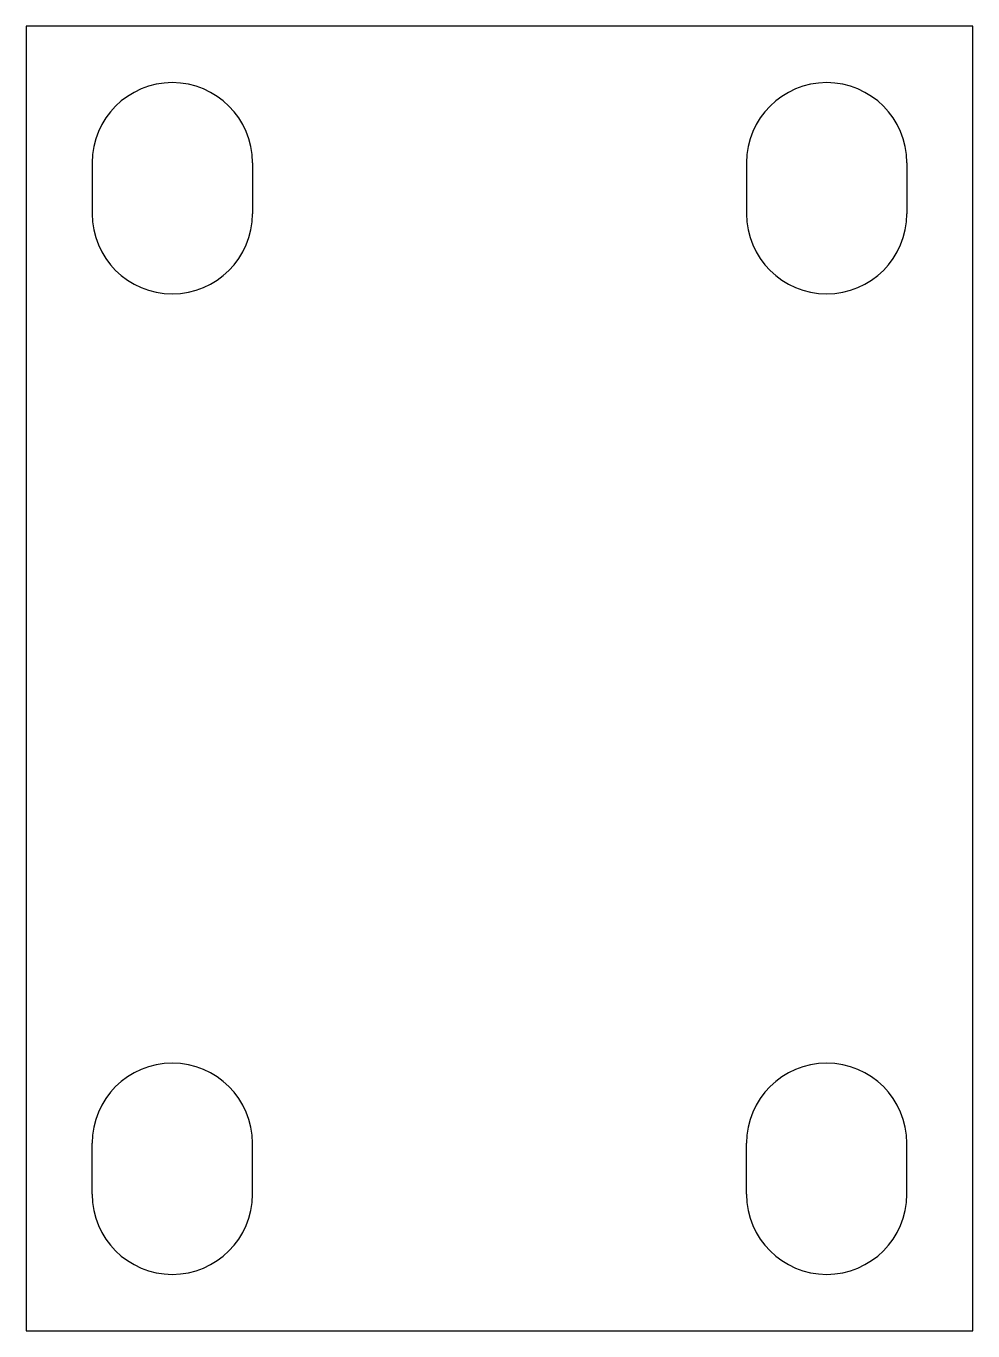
# Model space of a CAD drawing. Header units: inches. Extents: x 0 to 50.2, y 0 to 69.2.
import ezdxf

# ---------------------------------------------------------------- set-up
doc = ezdxf.new("R2010")
doc.units = ezdxf.units.IN
doc.header["$MEASUREMENT"] = 0

msp = doc.modelspace()

# ---------------------------------------------------------------- linework, layer by layer
for p, q in [((3.5, 61.95), (3.5, 59.25)), ((12, 61.95), (12, 59.25)), ((38.2, 61.95), (38.2, 59.25)), ((46.7, 61.95), (46.7, 59.25)), ((3.5, 7.25), (3.5, 9.95)), ((12, 7.25), (12, 9.95)), ((38.2, 7.25), (38.2, 9.95)), ((46.7, 7.25), (46.7, 9.95))]:
    msp.add_line(p, q)
msp.add_lwpolyline([(0, 0), (50.2, 0), (50.2, 69.2), (0, 69.2)], close=True)
for centre, start, end in [((7.75, 61.95), 0, 180), ((42.45, 61.95), 0, 180), ((7.75, 59.25), 180, 0), ((42.45, 59.25), 180, 0), ((7.75, 9.95), 0, 180), ((42.45, 9.95), 0, 180), ((7.75, 7.25), 180, 0), ((42.45, 7.25), 180, 0)]:
    msp.add_arc(centre, 4.25, start, end)

doc.saveas('drawing.dxf')
